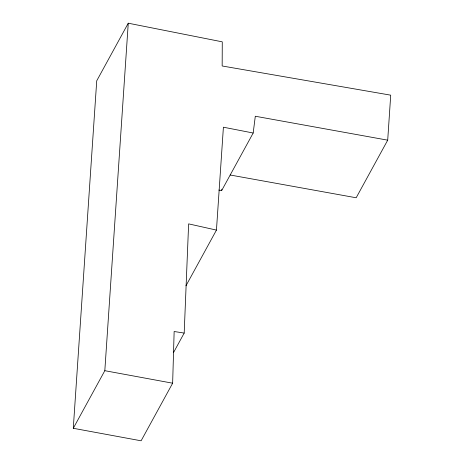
<?xml version="1.0" encoding="UTF-8"?>
<svg xmlns="http://www.w3.org/2000/svg" width="464" height="464" viewBox="0 0 464 464"><rect width="100%" height="100%" fill="white"/><g stroke="black" fill="none" stroke-linecap="round" stroke-linejoin="round"><path stroke-width="0.7" d="M172.643 383.2L174.145 331.511L184.191 333.071L188.628 223.874L216.45 230.092L223.404 127.206L253.182 133.011L255.304 116.244L387.707 140.169L390.717 95.166L222.163 65.981L222.273 41.841L128.261 23.2L96.727 80.8L73.283 428.289L141.108 440.8L172.643 383.2L104.818 370.69L73.283 428.289M104.818 370.69L128.261 23.2M218.811 190.06L221.647 190.611L221.827 189.213M221.647 190.611L253.182 133.011M185.96 285.789L216.45 230.092M173.449 352.692L184.191 333.071M387.707 140.169L356.172 197.768L230.173 175.003"/></g></svg>
